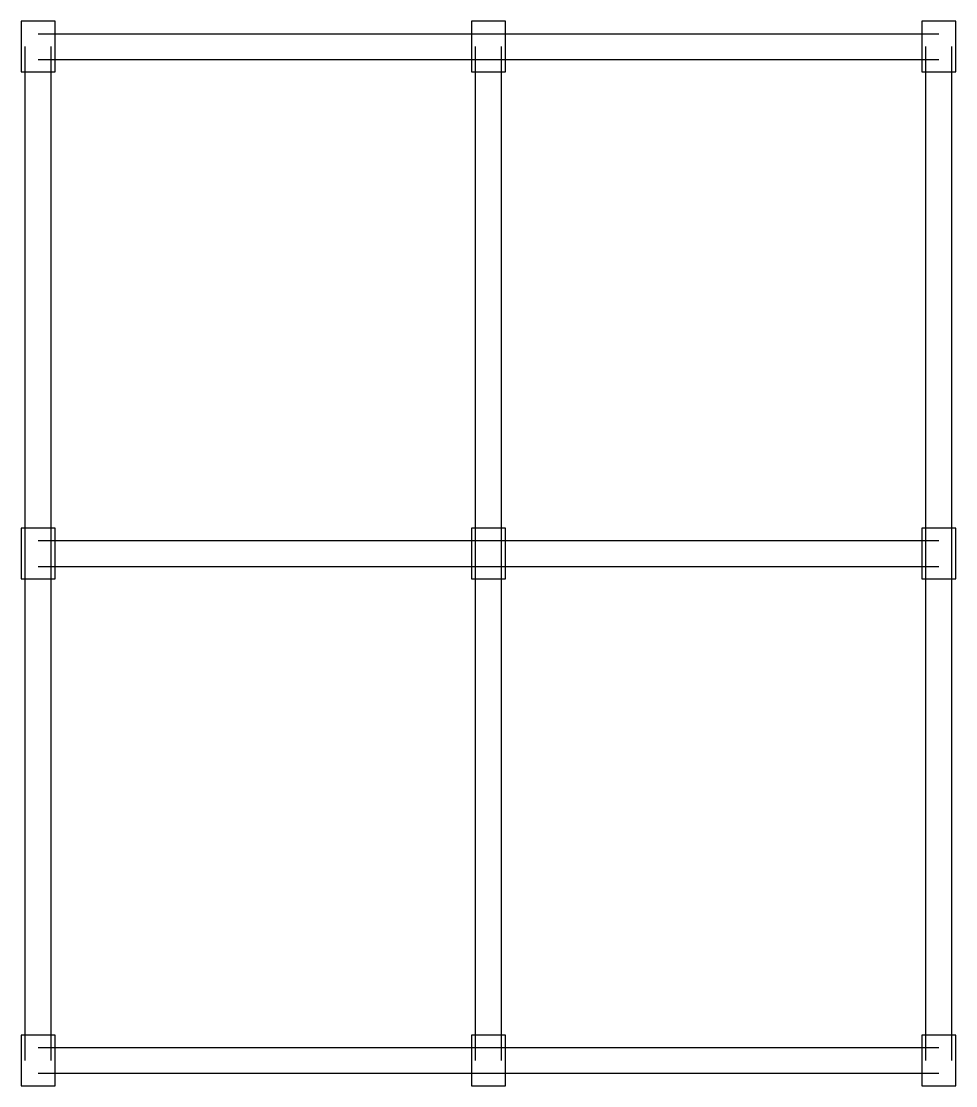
# Model space of a CAD drawing. Header units: metres. Extents: x -150 to 8150, y -225 to 9225.
import ezdxf

# ---------------------------------------------------------------- set-up
doc = ezdxf.new("R2010")
doc.units = ezdxf.units.M
doc.layers.add('COLUMN', color=1, linetype='Continuous')
doc.layers.add('WALL', color=2, linetype='Continuous')

msp = doc.modelspace()

# ---------------------------------------------------------------- linework, layer by layer
at = {"layer": 'COLUMN'}
for points in [[(-150, 8775), (150, 8775), (150, 9225), (-150, 9225), (-150, 8775)], [(3850, 8775), (4150, 8775), (4150, 9225), (3850, 9225), (3850, 8775)], [(7850, 8775), (8150, 8775), (8150, 9225), (7850, 9225), (7850, 8775)], [(-150, 4275), (150, 4275), (150, 4725), (-150, 4725), (-150, 4275)], [(3850, 4275), (4150, 4275), (4150, 4725), (3850, 4725), (3850, 4275)], [(7850, 4275), (8150, 4275), (8150, 4725), (7850, 4725), (7850, 4275)], [(-150, -225), (150, -225), (150, 225), (-150, 225), (-150, -225)], [(3850, -225), (4150, -225), (4150, 225), (3850, 225), (3850, -225)], [(7850, -225), (8150, -225), (8150, 225), (7850, 225), (7850, -225)]]:
    msp.add_lwpolyline(points, dxfattribs=at)
at = {"layer": 'WALL'}
for p, q in [((0, 9115), (4000, 9115)), ((4000, 9115), (8000, 9115)), ((-115, 4500), (-115, 9000)), ((115, 4500), (115, 9000)), ((3885, 4500), (3885, 9000)), ((4115, 4500), (4115, 9000)), ((7885, 4500), (7885, 9000)), ((8115, 4500), (8115, 9000)), ((0, 8885), (4000, 8885)), ((4000, 8885), (8000, 8885)), ((0, 4615), (4000, 4615)), ((4000, 4615), (8000, 4615)), ((-115, 0), (-115, 4500)), ((115, 0), (115, 4500)), ((3885, 0), (3885, 4500)), ((4115, 0), (4115, 4500)), ((7885, 0), (7885, 4500)), ((8115, 0), (8115, 4500)), ((0, 4385), (4000, 4385)), ((4000, 4385), (8000, 4385)), ((0, 115), (4000, 115)), ((4000, 115), (8000, 115)), ((0, -115), (4000, -115)), ((4000, -115), (8000, -115))]:
    msp.add_line(p, q, dxfattribs=at)

doc.saveas('drawing.dxf')
